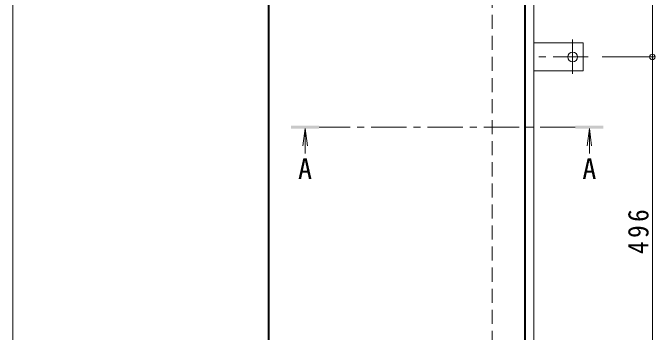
# Model space of a CAD drawing. Units: millimetres at full size, sheet at 1:10; details may follow other scales. Extents: x -2336 to 2730, y -1962 to 1921.
# Drawn here: x -1018 to -105, y 547 to 1002 of the extents above; entities that cross this region are included whole.
import ezdxf
from ezdxf.enums import TextEntityAlignment as Align

# ---------------------------------------------------------------- set-up
doc = ezdxf.new("R2010")
doc.units = ezdxf.units.MM
doc.header["$LTSCALE"] = 10
doc.header["$PDMODE"] = 32
doc.header["$PDSIZE"] = 8
doc.linetypes.add('CHAIN1', pattern=[8, 5, -1, 1, -1])
doc.linetypes.add('DASHED2', pattern=[3, 2, -1])
for name, color, linetype, lineweight in [('0-1_躯体', 3, 'Continuous', 9), ('0-2_仕上', 3, 'Continuous', 9), ('0-3_建具', 4, 'Continuous', 9), ('0-5_寸法', 4, 'Continuous', 9), ('0-E', 3, 'CHAIN1', 9), ('0-F', 7, 'Continuous', 9)]:
    doc.layers.add(name, color=color, linetype=linetype, lineweight=lineweight)
doc.styles.add('ＭＳ ゴシック', font='')
doc.styles.get('ＭＳ ゴシック').set_extended_font_data('MS Gothic')

msp = doc.modelspace()

# ---------------------------------------------------------------- linework, layer by layer
at = {"layer": '0-1_躯体', "color": 2, "linetype": 'DASHED2'}
msp.add_line((-336.05, 439.38), (-336.05, 1439.38), dxfattribs=at)
at = {"layer": '0-1_躯体'}
for p, q in [((-277.05, 959.38), (-206.85, 959.38)), ((-206.85, 919.38), (-206.85, 959.38)), ((-277.05, 919.38), (-206.85, 919.38))]:
    msp.add_line(p, q, dxfattribs=at)
at = {"layer": '0-2_仕上'}
for p, q in [((-1017.55, 1522.38), (-1017.55, 356.38)), ((-654.55, 356.38), (-654.55, 1522.38)), ((-653.05, 1522.38), (-653.05, 356.38)), ((-290.05, 356.38), (-290.05, 1522.38))]:
    msp.add_line(p, q, dxfattribs=at)
at = {"layer": '0-3_建具'}
for p, q in [((-277.05, 1535.38), (-277.05, 343.38)), ((-289.05, 1523.38), (-289.05, 355.38))]:
    msp.add_line(p, q, dxfattribs=at)
at = {"layer": '0-5_寸法'}
for p, q in [((-602.2, 837.38), (-605.46, 812.59)), ((-602.2, 837.38), (-602.2, 801.78)), ((-602.2, 837.38), (-598.94, 812.59)), ((-198.05, 837.38), (-201.32, 812.59)), ((-198.05, 837.38), (-194.79, 812.59)), ((-198.05, 837.38), (-198.05, 801.78))]:
    msp.add_line(p, q, dxfattribs=at)
at = {"layer": '0-5_寸法', "linetype": 'CHAIN1'}
msp.add_line((-218.05, 839.38), (-582.2, 839.38), dxfattribs=at)
at = {"layer": '0-5_寸法'}
for points in [[(-622.2, 837.38), (-622.2, 841.38), (-582.2, 837.38), (-582.2, 841.38)], [(-178.05, 837.38), (-178.05, 841.38), (-218.05, 837.38), (-218.05, 841.38)]]:
    msp.add_solid(points, dxfattribs=at)
at = {"layer": '0-E'}
for p, q in [((-221.85, 964.22), (-221.85, 915.33)), ((-199.69, 939.38), (-277.05, 939.38))]:
    msp.add_line(p, q, dxfattribs=at)
at = {"layer": '0-E', "linetype": 'Continuous'}
msp.add_circle((-221.85, 939.38), 7, dxfattribs=at)
at = {"layer": '0-F'}
for p, q in [((-108.53, 1435.38), (-108.53, 939.38)), ((-105.53, 939.38), (-179.69, 939.38)), ((-108.53, 939.38), (-108.53, 443.38))]:
    msp.add_line(p, q, dxfattribs=at)
msp.add_point((-108.53, 939.38), dxfattribs=at)

# ---------------------------------------------------------------- texts
at = {"layer": '0-5_寸法', "color": 2, "style": 'ＭＳ ゴシック'}
for p in [(-612.2, 756.68), (-208.05, 756.68)]:
    msp.add_text('A', height=29.33, dxfattribs=at).set_placement(p, align=Align.BOTTOM_LEFT)
at = {"layer": '0-F', "color": 2, "insert": (-113.53, 658.88), "char_height": 29.33, "attachment_point": 7, "rotation": 90, "style": 'ＭＳ ゴシック'}
msp.add_mtext('\\T1.27;\\W0.9;496', dxfattribs=at)

doc.saveas('drawing.dxf')
